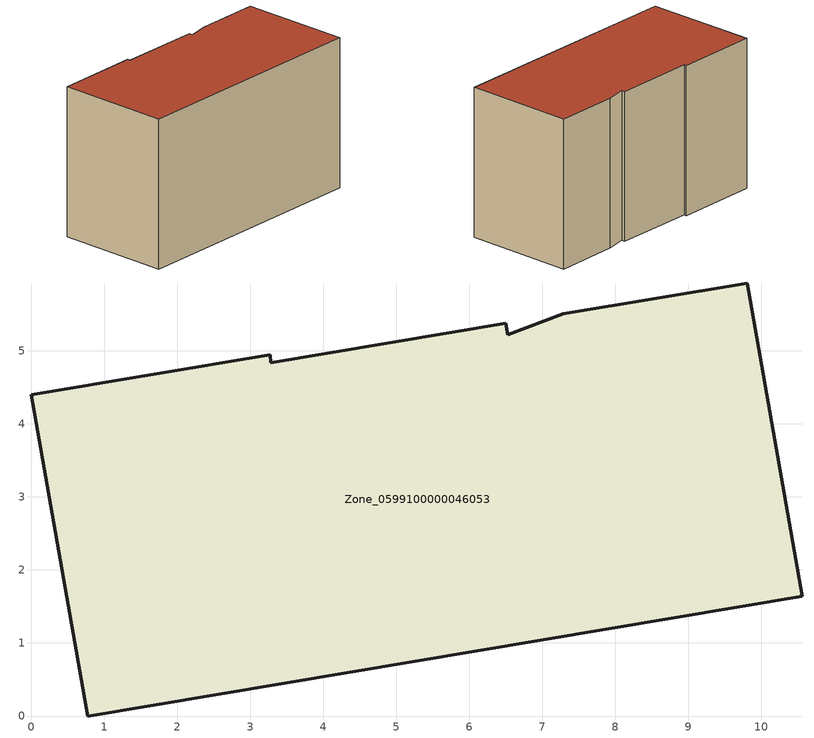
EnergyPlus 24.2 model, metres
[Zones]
Zone_0599100000046053
 floor ground (C_G): 6.53,5.22 7.29,5.51 9.81,5.93 10.56,1.64 0.77,0 0,4.4 3.27,4.95 3.28,4.84 6.5,5.38 z0
 wall outside (C_F): 10.56,1.64 9.81,5.93 7.29,5.51 6.53,5.22 6.5,5.38 3.28,4.84 3.27,4.95 0,4.4 0.77,0 10.56,1.64 z0:5.98
 roof outside (C_R): 7.29,5.51 6.53,5.22 6.5,5.38 3.28,4.84 3.27,4.95 0,4.4 0.77,0 10.56,1.64 9.81,5.93 z5.98
[BUILDING]
Pand.0599100000046053: North Axis=0; Terrain=City; Loads Convergence Tolerance Value=0.04; Temperature Convergence Tolerance Value=0.4; Solar Distribution=FullExterior; Maximum Number of Warmup Days=25; Minimum Number of Warmup Days=1
[Site:Location]
Rotterdam.The.Hague.AP_ZH_NLD Design_Conditions: Latitude=51.96; Longitude=4.45; Time Zone=1; Elevation=-4.5
[SITE:GROUNDTEMPERATURE:BUILDINGSURFACE]
18, 18, 18, 18, 18, 18, 18, 18, 18, 18, 18, 18
[MATERIAL] Thermal Absorptance=0.9; Solar Absorptance=0.7; Visible Absorptance=0.7
Name | Roughness | Thickness | Conductivity | Density | Specific Heat
G.TC.1946 | MediumSmooth | 0.15 | 1 | 540 | 1210
F.TC.1946 | Rough | 0.3 | 0.857143 | 1920 | 840
R.TC.1946 | MediumRough | 0.2 | 0.909091 | 1500 | 1000
[CONSTRUCTION]
C_G: G.TC.1946
C_F: F.TC.1946
C_R: R.TC.1946
[ZONE]
Zone_0599100000046053: Type=1; Multiplier=1; Ceiling Height=Autocalculate; Volume=Autocalculate; Floor Area=autocalculate; Part of Total Floor Area=Yes
[ZONEINFILTRATION:DESIGNFLOWRATE]
Infil_Zone_0599100000046053: Zone or ZoneList or Space or SpaceList=Zone_0599100000046053; Schedule=AlwaysOn; Design Flow Rate Calculation Method=Flow/Area; Flow Rate per Floor Area=0.003; Constant Term Coefficient=1; Temperature Term Coefficient=0; Velocity Term Coefficient=0; Velocity Squared Term Coefficient=0
[HVACTEMPLATE:ZONE:IDEALLOADSAIRSYSTEM]
Zone_0599100000046053: Maximum Heating Supply Air Temperature=50; Minimum Cooling Supply Air Temperature=13; Maximum Heating Supply Air Humidity Ratio=0.0156; Minimum Cooling Supply Air Humidity Ratio=0.0077; Heating Limit=NoLimit; Cooling Limit=NoLimit; Dehumidification Control Type=ConstantSensibleHeatRatio; Cooling Sensible Heat Ratio=0.7; Dehumidification Setpoint=60; Humidification Control Type=None; Humidification Setpoint=30; Outdoor Air Method=None; Outdoor Air Flow Rate per Person=0.00944; Outdoor Air Flow Rate per Zone Floor Area=0; Outdoor Air Flow Rate per Zone=0; Demand Controlled Ventilation Type=None; Outdoor Air Economizer Type=NoEconomizer; Heat Recovery Type=None; Sensible Heat Recovery Effectiveness=0.7; Latent Heat Recovery Effectiveness=0.65
[ZONECONTROL:THERMOSTAT]
ThermostatControl_Zone_0599100000046053: Zone or ZoneList=Zone_0599100000046053; Control Type Schedule=DualSetpointControlType; Control 1=Thermostat_Zone_0599100000046053; Temperature Difference Between Cutout And Setpoint=0
[THERMOSTATSETPOINT:DUALSETPOINT]
Thermostat_Zone_0599100000046053: Heating Setpoint Temperature Schedule=HeatingSetpoint_Zone_0599100000046053; Cooling Setpoint Temperature Schedule=CoolingSetpoint_Zone_0599100000046053
[SCHEDULE:COMPACT]
HeatingSetpoint_Zone_0599100000046053: Through: 12/31, For: AllDays, Until: 24:00, 21
CoolingSetpoint_Zone_0599100000046053: Through: 12/31, For: AllDays, Until: 24:00, 24
DualSetpointControlType: Through: 12/31, For: AllDays, Until: 24:00, 4
AlwaysOn: Through: 12/31, For: AllDays, Until: 24:00, 1
